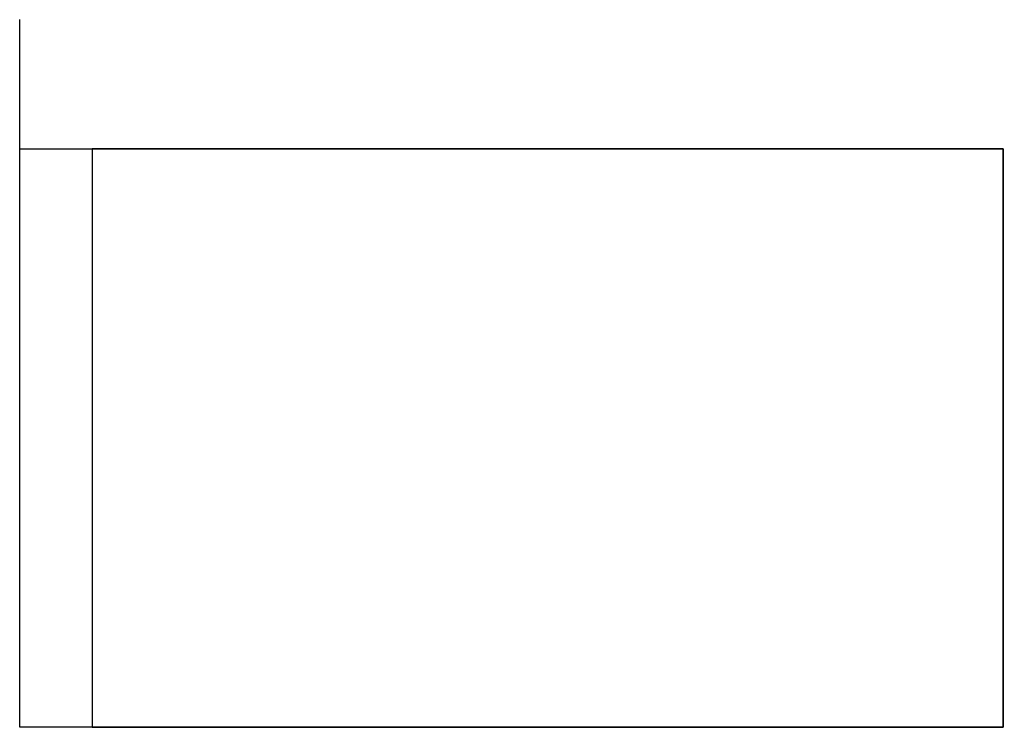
# Model space of a CAD drawing. Header units: millimetres. Extents: x -9 to -2.2, y 16.5 to 21.39.
import ezdxf

# ---------------------------------------------------------------- set-up
doc = ezdxf.new("R2010")
doc.units = ezdxf.units.MM
doc.layers.get('0').update_dxf_attribs({"linetype": 'CONTINUOUS'})

msp = doc.modelspace()

# ---------------------------------------------------------------- linework, layer by layer
msp.add_line((-9, 16.5), (-9, 21.3932))
for points in [[(-2.2, 16.5), (-9, 16.5), (-9, 20.5), (-2.2, 20.5)], [(-8.5, 16.5), (-2.2, 16.5), (-2.2, 20.5), (-8.5, 20.5)]]:
    msp.add_lwpolyline(points, close=True)

doc.saveas('drawing.dxf')
